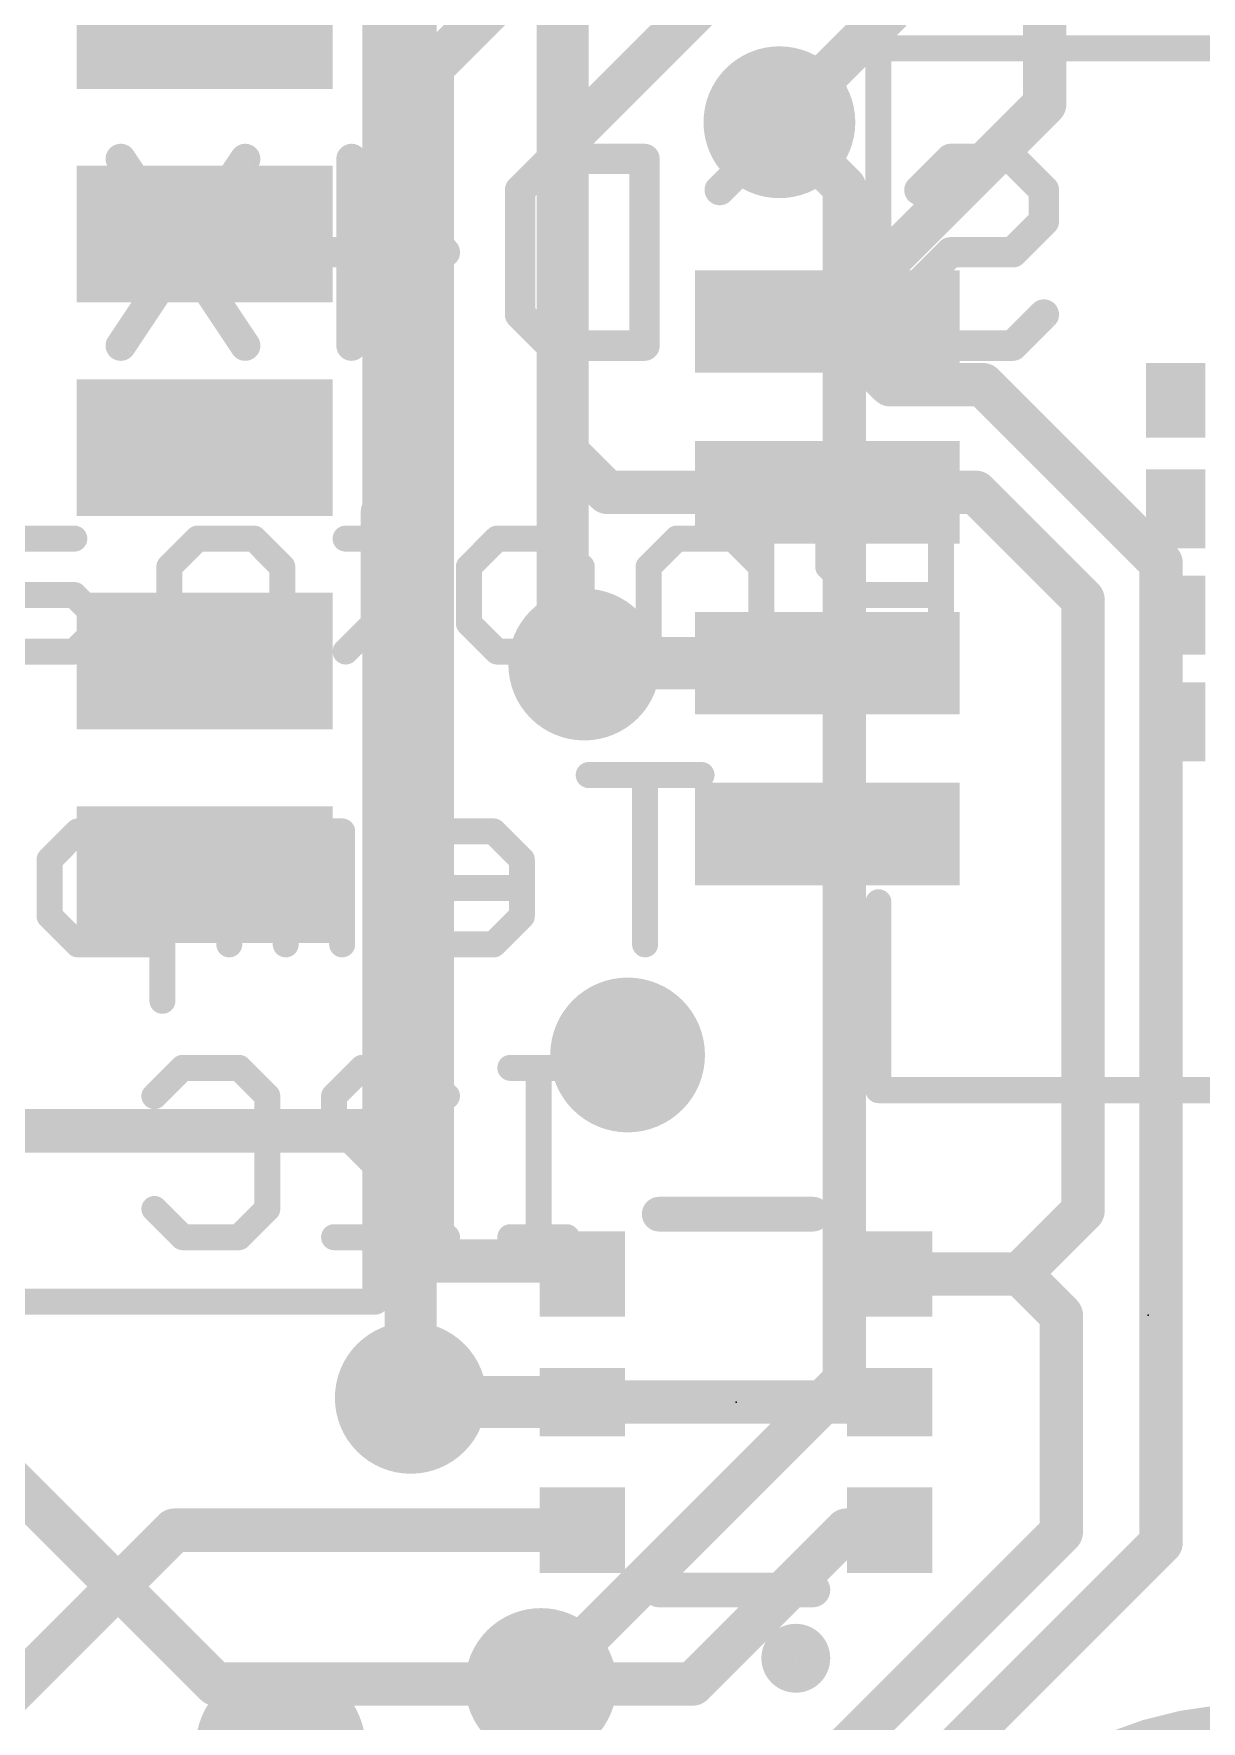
# Model space of a CAD drawing. Extents: x -0.1 to 34.1, y -8.2 to 23.
# Drawn here: x 15.7 to 22.54, y 4.74 to 14.62 of the extents above; entities that cross this region are included whole.
import ezdxf

# ---------------------------------------------------------------- set-up
doc = ezdxf.new("R2010")
doc.units = 0
for name, color, linetype in [('1', 12, 'CONTINUOUS'), ('16', 5, 'CONTINUOUS'), ('18', 110, 'CONTINUOUS'), ('21', 40, 'CONTINUOUS'), ('22', 6, 'CONTINUOUS'), ('23', 40, 'CONTINUOUS'), ('24', 6, 'CONTINUOUS')]:
    doc.layers.add(name, color=color, linetype=linetype)

# ---------------------------------------------------------------- blocks, each defined once
blk = doc.blocks.new('RECT')
blk.add_solid([(-0.5, -0.5), (0.5, -0.5), (-0.5, 0.5), (0.5, 0.5)])
blk = doc.blocks.new('PIE')
at = {"const_width": 0.5}
blk.add_lwpolyline([(0, -0.25, 1), (0, 0.25, 1), (0, -0.25)], format="xyb", dxfattribs=at)
blk = doc.blocks.new('ROUNDV')
at = {"const_width": 0.5}
blk.add_lwpolyline([(0, -0.25, 1), (0, 0.25, 1), (0, -0.25)], format="xyb", dxfattribs=at)

msp = doc.modelspace()

# ---------------------------------------------------------------- linework, layer by layer
at = {"layer": '1'}
for points, const_width in [([(19.02, 15.406), (18.034, 14.42)], 0.254), ([(21.62, 15.406), (21.62, 14.204)], 0.254), ([(19.92, 15.094), (18.796, 13.97)], 0.254), ([(20.066, 14.097), (20.72, 14.751)], 0.254), ([(18.034, 14.42), (18.034, 8.192)], 0.254), ([(21.62, 14.204), (20.346, 12.93)], 0.254), ([(18.796, 13.97), (18.796, 12.192)], 0.254), ([(20.346, 12.93), (20.7158, 12.5602)], 0.254), ([(20.7158, 12.5602), (21.2578, 12.5602)], 0.254), ([(21.2578, 12.5602), (22.3012, 11.5168)], 0.254), ([(18.796, 12.192), (19.058, 11.93)], 0.254), ([(19.058, 11.93), (20.346, 11.93)], 0.254), ([(20.346, 11.93), (21.217, 11.93)], 0.254), ([(21.217, 11.93), (21.844, 11.303)], 0.254), ([(22.3012, 11.5168), (22.3012, 5.7796)], 0.254), ([(21.844, 11.303), (21.844, 7.723)], 0.254), ([(18.931, 10.93), (18.923, 10.922)], 0.3048), ([(20.346, 10.93), (18.931, 10.93)], 0.3048), ([(15.367, 8.192), (18.034, 8.192)], 0.254), ([(18.034, 8.192), (18.034, 7.43)], 0.254), ([(21.844, 7.723), (21.475, 7.354)], 0.254), ([(18.034, 7.43), (18.836, 7.43)], 0.254), ([(18.836, 7.43), (18.912, 7.354)], 0.254), ([(20.712, 7.354), (21.475, 7.354)], 0.254), ([(21.475, 7.354), (21.717, 7.112)], 0.254), ([(21.717, 7.112), (21.717, 5.842)], 0.254), ([(17.907, 6.6287), (17.9317, 6.604)], 0.3048), ([(17.9317, 6.604), (18.912, 6.604)], 0.3048), ([(18.912, 6.604), (20.712, 6.604)], 0.254), ([(15.24, 4.572), (16.522, 5.854)], 0.254), ([(18.912, 5.854), (16.522, 5.854)], 0.254), ([(21.717, 5.842), (18.415, 2.54)], 0.254), ([(20.458, 5.854), (19.557, 4.953)], 0.254), ([(20.712, 5.854), (20.458, 5.854)], 0.254), ([(22.3012, 5.7796), (19.5834, 3.0618)], 0.254), ([(19.557, 4.953), (18.669, 4.953)], 0.254)]:
    msp.add_lwpolyline(points, dxfattribs=dict(at, const_width=const_width))
for points, const_width in [([(18.0975, 14.42, 1), (17.9705, 14.42)], 0.127), ([(17.9891, 14.4649, 1), (18.0789, 14.3751)], 0.127), ([(21.6649, 14.1591, 1), (21.5751, 14.2489)], 0.127), ([(21.5565, 14.204, 1), (21.6835, 14.204)], 0.127), ([(20.0211, 14.1419, 1), (20.1109, 14.0521)], 0.127), ([(18.8595, 13.97, 1), (18.7325, 13.97)], 0.127), ([(18.7511, 14.0149, 1), (18.8409, 13.9251)], 0.127), ([(20.3909, 12.9749, 1), (20.3011, 12.8851)], 0.127), ([(20.3011, 12.9749, 1), (20.3909, 12.8851)], 0.127), ([(20.7158, 12.6237, 1), (20.7158, 12.4967)], 0.127), ([(20.6709, 12.5153, 1), (20.7607, 12.6051)], 0.127), ([(21.3027, 12.6051, 1), (21.2129, 12.5153)], 0.127), ([(21.2578, 12.4967, 1), (21.2578, 12.6237)], 0.127), ([(18.8409, 12.2369, 1), (18.7511, 12.1471)], 0.127), ([(18.7325, 12.192, 1), (18.8595, 12.192)], 0.127), ([(19.058, 11.9935, 1), (19.058, 11.8665)], 0.127), ([(20.346, 11.9935, 1), (20.346, 11.8665)], 0.127), ([(20.346, 11.8665, 1), (20.346, 11.9935)], 0.127), ([(21.2619, 11.9749, 1), (21.1721, 11.8851)], 0.127), ([(21.217, 11.8665, 1), (21.217, 11.9935)], 0.127), ([(19.0131, 11.8851, 1), (19.1029, 11.9749)], 0.127), ([(22.3647, 11.5168, 1), (22.2377, 11.5168)], 0.127), ([(22.2563, 11.4719, 1), (22.3461, 11.5617)], 0.127), ([(21.9075, 11.303, 1), (21.7805, 11.303)], 0.127), ([(21.7991, 11.2581, 1), (21.8889, 11.3479)], 0.127), ([(18.931, 11.0062, 1), (18.931, 10.8538)], 0.1524), ([(18.9849, 10.8761, 1), (18.8771, 10.9839)], 0.1524), ([(20.346, 10.8538, 1), (20.346, 11.0062)], 0.1524), ([(18.8691, 10.9759, 1), (18.9769, 10.8681)], 0.1524), ([(18.0975, 8.192, 1), (17.9705, 8.192)], 0.127), ([(18.034, 8.1285, 1), (18.034, 8.2555)], 0.127), ([(17.9705, 8.192, 1), (18.0975, 8.192)], 0.127), ([(21.8889, 7.6781, 1), (21.7991, 7.7679)], 0.127), ([(21.7805, 7.723, 1), (21.9075, 7.723)], 0.127), ([(18.034, 7.4935, 1), (18.034, 7.3665)], 0.127), ([(18.8809, 7.4749, 1), (18.7911, 7.3851)], 0.127), ([(18.836, 7.3665, 1), (18.836, 7.4935)], 0.127), ([(17.9705, 7.43, 1), (18.0975, 7.43)], 0.127), ([(18.8671, 7.3091, 1), (18.9569, 7.3989)], 0.127), ([(20.712, 7.4175, 1), (20.712, 7.2905)], 0.127), ([(21.5199, 7.3989, 1), (21.4301, 7.3091)], 0.127), ([(21.4301, 7.3989, 1), (21.5199, 7.3091)], 0.127), ([(21.475, 7.2905, 1), (21.475, 7.4175)], 0.127), ([(21.7805, 7.112, 1), (21.6535, 7.112)], 0.127), ([(21.6721, 7.0671, 1), (21.7619, 7.1569)], 0.127), ([(17.9609, 6.6826, 1), (17.8531, 6.5748)], 0.1524), ([(17.9317, 6.6802, 1), (17.9317, 6.5278)], 0.1524), ([(17.8778, 6.5501, 1), (17.9856, 6.6579)], 0.1524), ([(18.912, 6.6675, 1), (18.912, 6.5405)], 0.127), ([(18.912, 6.5278, 1), (18.912, 6.6802)], 0.1524), ([(20.712, 6.5405, 1), (20.712, 6.6675)], 0.127), ([(16.522, 5.9175, 1), (16.522, 5.7905)], 0.127), ([(16.5669, 5.8091, 1), (16.4771, 5.8989)], 0.127), ([(18.912, 5.7905, 1), (18.912, 5.9175)], 0.127), ([(20.458, 5.9175, 1), (20.458, 5.7905)], 0.127), ([(20.5029, 5.8091, 1), (20.4131, 5.8989)], 0.127), ([(20.712, 5.7905, 1), (20.712, 5.9175)], 0.127), ([(21.7619, 5.7971, 1), (21.6721, 5.8869)], 0.127), ([(21.6535, 5.842, 1), (21.7805, 5.842)], 0.127), ([(22.2377, 5.7796, 1), (22.3647, 5.7796)], 0.127), ([(22.3461, 5.7347, 1), (22.2563, 5.8245)], 0.127), ([(18.669, 5.0165, 1), (18.669, 4.8895)], 0.127), ([(19.5121, 4.9979, 1), (19.6019, 4.9081)], 0.127), ([(19.557, 4.8895, 1), (19.557, 5.0165)], 0.127)]:
    msp.add_lwpolyline(points, format="xyb", dxfattribs=dict(at, const_width=const_width))
at = {"layer": '16'}
for points, const_width in [([(17.907, 16.383), (17.907, 6.6287)], 0.3048), ([(18.796, 15.24), (18.796, 11.049)], 0.3048), ([(20.066, 14.097), (20.447, 13.716)], 0.254), ([(20.447, 13.716), (20.447, 6.731)], 0.254), ([(18.796, 11.049), (18.923, 10.922)], 0.3048), ([(16.764, 4.953), (14.986, 6.731)], 0.254), ([(20.447, 6.731), (18.669, 4.953)], 0.254), ([(18.669, 4.953), (16.764, 4.953)], 0.254)]:
    msp.add_lwpolyline(points, dxfattribs=dict(at, const_width=const_width))
for points, const_width in [([(20.1109, 14.1419, 1), (20.0211, 14.0521)], 0.127), ([(20.5105, 13.716, 1), (20.3835, 13.716)], 0.127), ([(20.4021, 13.6711, 1), (20.4919, 13.7609)], 0.127), ([(18.8499, 11.1029, 1), (18.7421, 10.9951)], 0.1524), ([(18.7198, 11.049, 1), (18.8722, 11.049)], 0.1524), ([(18.8691, 10.8681, 1), (18.9769, 10.9759)], 0.1524), ([(20.4919, 6.6861, 1), (20.4021, 6.7759)], 0.127), ([(20.3835, 6.731, 1), (20.5105, 6.731)], 0.127), ([(17.8308, 6.6287, 1), (17.9832, 6.6287)], 0.1524), ([(16.764, 5.0165, 1), (16.764, 4.8895)], 0.127), ([(16.7191, 4.9081, 1), (16.8089, 4.9979)], 0.127), ([(18.6241, 4.9979, 1), (18.7139, 4.9081)], 0.127), ([(18.669, 4.8895, 1), (18.669, 5.0165)], 0.127)]:
    msp.add_lwpolyline(points, format="xyb", dxfattribs=dict(at, const_width=const_width))
at = {"layer": '21'}
for points, const_width in [([(17.7, 17.192), (17.7, 7.192)], 0.1524), ([(20.646, 13.33), (20.646, 14.53)], 0.1524), ([(20.646, 14.53), (23.246, 14.53)], 0.1524), ([(20.646, 8.43), (20.646, 9.53)], 0.1524), ([(23.246, 8.43), (20.646, 8.43)], 0.1524), ([(19.362, 7.704), (20.262, 7.704)], 0.2032), ([(17.7, 7.192), (7.7, 7.192)], 0.1524), ([(19.362, 5.504), (20.262, 5.504)], 0.2032)]:
    msp.add_lwpolyline(points, dxfattribs=dict(at, const_width=const_width))
for points, const_width in [([(20.6841, 14.53, 1), (20.6079, 14.53)], 0.0762), ([(20.646, 14.5681, 1), (20.646, 14.4919)], 0.0762), ([(20.6079, 13.33, 1), (20.6841, 13.33)], 0.0762), ([(20.6841, 9.53, 1), (20.6079, 9.53)], 0.0762), ([(20.646, 8.4681, 1), (20.646, 8.3919)], 0.0762), ([(20.6079, 8.43, 1), (20.6841, 8.43)], 0.0762), ([(19.362, 7.7548, 1), (19.362, 7.6532)], 0.1016), ([(20.262, 7.6532, 1), (20.262, 7.7548)], 0.1016), ([(17.6619, 7.192, 1), (17.7381, 7.192)], 0.0762), ([(17.7, 7.1539, 1), (17.7, 7.2301)], 0.0762), ([(19.362, 5.5548, 1), (19.362, 5.4532)], 0.1016), ([(20.262, 5.4532, 1), (20.262, 5.5548)], 0.1016), ([(20.162, 5.004, 1), (20.162, 5.204, 1), (20.162, 5.004)], 0.2032), ([(22.86, 0.34, 1), (22.86, 4.74, 1), (22.86, 0.34)], 0.2)]:
    msp.add_lwpolyline(points, format="xyb", dxfattribs=dict(at, const_width=const_width))
at = {"layer": '22'}
for points, const_width in [([(16.2455, 13.9067, 1), (16.1715, 13.8574)], 0.0889), ([(16.9742, 13.8574, 1), (16.9003, 13.9067)], 0.0889), ([(17.6045, 13.882, 1), (17.5156, 13.882)], 0.0889), ([(17.5915, 13.9135, 1), (17.5287, 13.8506)], 0.0889), ([(18.7295, 13.9265, 1), (18.7295, 13.8376)], 0.0889), ([(18.7609, 13.8506, 1), (18.6981, 13.9135)], 0.0889), ([(19.3205, 13.882, 1), (19.2316, 13.882)], 0.0889), ([(19.2761, 13.8376, 1), (19.2761, 13.9265)], 0.0889), ([(19.8989, 13.9265, 1), (19.8989, 13.8376)], 0.0889), ([(19.9303, 13.8506, 1), (19.8675, 13.9135)], 0.0889), ([(20.2947, 13.9135, 1), (20.2318, 13.8506)], 0.0889), ([(20.2633, 13.8376, 1), (20.2633, 13.9265)], 0.0889), ([(21.0683, 13.9265, 1), (21.0683, 13.8376)], 0.0889), ([(21.0997, 13.8506, 1), (21.0368, 13.9135)], 0.0889), ([(21.4641, 13.9135, 1), (21.4012, 13.8506)], 0.0889), ([(21.4327, 13.8376, 1), (21.4327, 13.9265)], 0.0889), ([(18.5917, 13.6998, 1), (18.5028, 13.6998)], 0.0889), ([(18.5159, 13.7313, 1), (18.5787, 13.6684)], 0.0889), ([(19.6853, 13.7313, 1), (19.7481, 13.6684)], 0.0889), ([(20.4899, 13.6998, 1), (20.401, 13.6998)], 0.0889), ([(20.414, 13.6684, 1), (20.4769, 13.7313)], 0.0889), ([(20.8547, 13.7313, 1), (20.9175, 13.6684)], 0.0889), ([(21.6593, 13.6998, 1), (21.5704, 13.6998)], 0.0889), ([(21.5834, 13.6684, 1), (21.6463, 13.7313)], 0.0889), ([(21.5704, 13.5177, 1), (21.6593, 13.5177)], 0.0889), ([(21.6463, 13.4862, 1), (21.5834, 13.5491)], 0.0889), ([(17.3779, 13.3799, 1), (17.3779, 13.291)], 0.0889), ([(18.0752, 13.304, 1), (18.1381, 13.3669)], 0.0889), ([(18.1067, 13.291, 1), (18.1067, 13.3799)], 0.0889), ([(21.0683, 13.3799, 1), (21.0683, 13.291)], 0.0889), ([(21.0997, 13.304, 1), (21.0368, 13.3669)], 0.0889), ([(21.4012, 13.3669, 1), (21.4641, 13.304)], 0.0889), ([(21.4327, 13.291, 1), (21.4327, 13.3799)], 0.0889), ([(20.9305, 13.1533, 1), (20.8416, 13.1533)], 0.0889), ([(20.8547, 13.1847, 1), (20.9175, 13.1218)], 0.0889), ([(18.5787, 13.0025, 1), (18.5159, 12.9397)], 0.0889), ([(19.7481, 13.0025, 1), (19.6853, 12.9397)], 0.0889), ([(20.4769, 12.9397, 1), (20.414, 13.0025)], 0.0889), ([(20.9175, 13.0025, 1), (20.8547, 12.9397)], 0.0889), ([(21.6463, 12.9397, 1), (21.5834, 13.0025)], 0.0889), ([(18.5028, 12.9711, 1), (18.5917, 12.9711)], 0.0889), ([(20.401, 12.9711, 1), (20.4899, 12.9711)], 0.0889), ([(20.8416, 12.9711, 1), (20.9305, 12.9711)], 0.0889), ([(16.1715, 12.8136, 1), (16.2455, 12.7642)], 0.0889), ([(16.9003, 12.7642, 1), (16.9742, 12.8136)], 0.0889), ([(18.7295, 12.8333, 1), (18.7295, 12.7445)], 0.0889), ([(18.6981, 12.7575, 1), (18.7609, 12.8203)], 0.0889), ([(19.2761, 12.7445, 1), (19.2761, 12.8333)], 0.0889), ([(19.8989, 12.8333, 1), (19.8989, 12.7445)], 0.0889), ([(19.8675, 12.7575, 1), (19.9303, 12.8203)], 0.0889), ([(20.2318, 12.8203, 1), (20.2947, 12.7575)], 0.0889), ([(20.2633, 12.7445, 1), (20.2633, 12.8333)], 0.0889), ([(21.0683, 12.8333, 1), (21.0683, 12.7445)], 0.0889), ([(21.0368, 12.7575, 1), (21.0997, 12.8203)], 0.0889), ([(21.4012, 12.8203, 1), (21.4641, 12.7575)], 0.0889), ([(21.4327, 12.7445, 1), (21.4327, 12.8333)], 0.0889), ([(17.5156, 12.7889, 1), (17.6045, 12.7889)], 0.0889), ([(19.2316, 12.7889, 1), (19.3205, 12.7889)], 0.0889), ([(19.9989, 11.9896, 1), (19.9227, 11.9896)], 0.0762), ([(20.5176, 12.0277, 1), (20.5176, 11.9515)], 0.0762), ([(20.5445, 11.9627, 1), (20.4906, 12.0166)], 0.0762), ([(21.0514, 11.9896, 1), (20.9752, 11.9896)], 0.0762), ([(21.0133, 11.9515, 1), (21.0133, 12.0277)], 0.0762), ([(17.7288, 11.8244, 1), (17.6526, 11.8244)], 0.0762), ([(20.3904, 11.8244, 1), (20.3142, 11.8244)], 0.0762), ([(20.3254, 11.8513, 1), (20.3793, 11.7975)], 0.0762), ([(15.9366, 11.6211, 1), (15.9366, 11.6973)], 0.0762), ([(16.6586, 11.6973, 1), (16.6586, 11.6211)], 0.0762), ([(16.6855, 11.6322, 1), (16.6316, 11.6861)], 0.0762), ([(17.016, 11.6861, 1), (16.9621, 11.6322)], 0.0762), ([(16.989, 11.6211, 1), (16.989, 11.6973)], 0.0762), ([(17.5254, 11.6973, 1), (17.5254, 11.6211)], 0.0762), ([(17.8559, 11.6211, 1), (17.8559, 11.6973)], 0.0762), ([(18.4127, 11.6973, 1), (18.4127, 11.6211)], 0.0762), ([(18.4396, 11.6322, 1), (18.3857, 11.6861)], 0.0762), ([(18.7701, 11.6861, 1), (18.7162, 11.6322)], 0.0762), ([(18.7431, 11.6211, 1), (18.7431, 11.6973)], 0.0762), ([(19.4651, 11.6973, 1), (19.4651, 11.6211)], 0.0762), ([(19.4921, 11.6322, 1), (19.4382, 11.6861)], 0.0762), ([(19.8225, 11.6861, 1), (19.7687, 11.6322)], 0.0762), ([(19.7956, 11.6211, 1), (19.7956, 11.6973)], 0.0762), ([(16.5314, 11.4939, 1), (16.4552, 11.4939)], 0.0762), ([(17.1924, 11.4939, 1), (17.1162, 11.4939)], 0.0762), ([(18.2855, 11.4939, 1), (18.2093, 11.4939)], 0.0762), ([(18.9465, 11.4939, 1), (18.8703, 11.4939)], 0.0762), ([(19.338, 11.4939, 1), (19.2618, 11.4939)], 0.0762), ([(20.3793, 11.5209, 1), (20.3254, 11.467)], 0.0762), ([(16.4664, 11.5209, 1), (16.5203, 11.467)], 0.0762), ([(17.1273, 11.467, 1), (17.1812, 11.5209)], 0.0762), ([(18.2205, 11.5209, 1), (18.2744, 11.467)], 0.0762), ([(18.8814, 11.467, 1), (18.9353, 11.5209)], 0.0762), ([(19.2729, 11.5209, 1), (19.3268, 11.467)], 0.0762), ([(19.9339, 11.467, 1), (19.9878, 11.5209)], 0.0762), ([(20.3142, 11.4939, 1), (20.3904, 11.4939)], 0.0762), ([(15.9635, 11.3556, 1), (15.9096, 11.3017)], 0.0762), ([(15.9366, 11.2906, 1), (15.9366, 11.3668)], 0.0762), ([(20.5176, 11.3668, 1), (20.5176, 11.2906)], 0.0762), ([(20.4906, 11.3017, 1), (20.5445, 11.3556)], 0.0762), ([(21.0133, 11.2906, 1), (21.0133, 11.3668)], 0.0762), ([(16.1288, 11.1365, 1), (16.0749, 11.1904)], 0.0762), ([(16.0749, 11.1365, 1), (16.1288, 11.1904)], 0.0762), ([(16.5203, 11.1904, 1), (16.4664, 11.1365)], 0.0762), ([(16.4552, 11.1634, 1), (16.5314, 11.1634)], 0.0762), ([(17.1162, 11.1634, 1), (17.1924, 11.1634)], 0.0762), ([(17.1812, 11.1365, 1), (17.1273, 11.1904)], 0.0762), ([(17.6526, 11.1634, 1), (17.7288, 11.1634)], 0.0762), ([(17.7176, 11.1365, 1), (17.6637, 11.1904)], 0.0762), ([(18.2744, 11.1904, 1), (18.2205, 11.1365)], 0.0762), ([(18.2093, 11.1634, 1), (18.2855, 11.1634)], 0.0762), ([(18.8703, 11.1634, 1), (18.9465, 11.1634)], 0.0762), ([(18.9353, 11.1365, 1), (18.8814, 11.1904)], 0.0762), ([(15.9366, 10.9601, 1), (15.9366, 11.0363)], 0.0762), ([(16.6586, 11.0363, 1), (16.6586, 10.9601)], 0.0762), ([(16.989, 10.9601, 1), (16.989, 11.0363)], 0.0762), ([(18.4127, 11.0363, 1), (18.4127, 10.9601)], 0.0762), ([(18.7431, 10.9601, 1), (18.7431, 11.0363)], 0.0762), ([(15.9096, 11.0251, 1), (15.9635, 10.9713)], 0.0762), ([(16.6316, 10.9713, 1), (16.6855, 11.0251)], 0.0762), ([(16.9621, 11.0251, 1), (17.016, 10.9713)], 0.0762), ([(17.4985, 11.0251, 1), (17.5524, 10.9713)], 0.0762), ([(18.3857, 10.9713, 1), (18.4396, 11.0251)], 0.0762), ([(18.7162, 11.0251, 1), (18.7701, 10.9713)], 0.0762), ([(19.2618, 10.9982, 1), (19.338, 10.9982)], 0.0762), ([(19.9227, 10.9982, 1), (19.9989, 10.9982)], 0.0762), ([(20.9752, 10.9982, 1), (21.0514, 10.9982)], 0.0762), ([(18.9491, 10.3132, 1), (18.9491, 10.237)], 0.0762), ([(19.3176, 10.2751, 1), (19.2414, 10.2751)], 0.0762), ([(19.61, 10.237, 1), (19.61, 10.3132)], 0.0762), ([(15.9569, 9.9828, 1), (15.9569, 9.9066)], 0.0762), ([(15.9839, 9.9177, 1), (15.93, 9.9716)], 0.0762), ([(16.4907, 9.9447, 1), (16.4145, 9.9447)], 0.0762), ([(16.4526, 9.9066, 1), (16.4526, 9.9828)], 0.0762), ([(17.0363, 9.9716, 1), (16.9824, 9.9177)], 0.0762), ([(17.0363, 9.9177, 1), (16.9824, 9.9716)], 0.0762), ([(17.3399, 9.9828, 1), (17.3399, 9.9066)], 0.0762), ([(17.3668, 9.9177, 1), (17.3129, 9.9716)], 0.0762), ([(17.5432, 9.9447, 1), (17.467, 9.9447)], 0.0762), ([(17.5051, 9.9066, 1), (17.5051, 9.9828)], 0.0762), ([(18.0618, 9.9828, 1), (18.0618, 9.9066)], 0.0762), ([(18.0888, 9.9177, 1), (18.0349, 9.9716)], 0.0762), ([(18.4193, 9.9716, 1), (18.3654, 9.9177)], 0.0762), ([(18.3923, 9.9066, 1), (18.3923, 9.9828)], 0.0762), ([(15.7647, 9.8064, 1), (15.8186, 9.7525)], 0.0762), ([(15.8298, 9.7794, 1), (15.7536, 9.7794)], 0.0762), ([(16.8822, 9.7794, 1), (16.806, 9.7794)], 0.0762), ([(16.8172, 9.8064, 1), (16.8711, 9.7525)], 0.0762), ([(17.2127, 9.7794, 1), (17.1365, 9.7794)], 0.0762), ([(17.1477, 9.8064, 1), (17.2016, 9.7525)], 0.0762), ([(17.1477, 9.7525, 1), (17.2016, 9.8064)], 0.0762), ([(17.9347, 9.7794, 1), (17.8585, 9.7794)], 0.0762), ([(17.8697, 9.8064, 1), (17.9235, 9.7525)], 0.0762), ([(18.5957, 9.7794, 1), (18.5195, 9.7794)], 0.0762), ([(18.5306, 9.7525, 1), (18.5845, 9.8064)], 0.0762), ([(17.8966, 9.6523, 1), (17.8966, 9.5761)], 0.0762), ([(18.5576, 9.5761, 1), (18.5576, 9.6523)], 0.0762), ([(17.8585, 9.6142, 1), (17.9347, 9.6142)], 0.0762), ([(15.8186, 9.4759, 1), (15.7647, 9.422)], 0.0762), ([(15.7536, 9.4489, 1), (15.8298, 9.4489)], 0.0762), ([(18.5195, 9.4489, 1), (18.5957, 9.4489)], 0.0762), ([(18.5845, 9.422, 1), (18.5306, 9.4759)], 0.0762), ([(15.9569, 9.3218, 1), (15.9569, 9.2456)], 0.0762), ([(15.93, 9.2568, 1), (15.9839, 9.3106)], 0.0762), ([(16.4526, 9.2456, 1), (16.4526, 9.3218)], 0.0762), ([(16.806, 9.2837, 1), (16.8822, 9.2837)], 0.0762), ([(17.1365, 9.2837, 1), (17.2127, 9.2837)], 0.0762), ([(17.467, 9.2837, 1), (17.5432, 9.2837)], 0.0762), ([(18.0618, 9.3218, 1), (18.0618, 9.2456)], 0.0762), ([(18.3654, 9.3106, 1), (18.4193, 9.2568)], 0.0762), ([(18.3923, 9.2456, 1), (18.3923, 9.3218)], 0.0762), ([(19.2414, 9.2837, 1), (19.3176, 9.2837)], 0.0762), ([(16.4145, 8.9532, 1), (16.4907, 8.9532)], 0.0762), ([(16.5709, 8.5987, 1), (16.5709, 8.5225)], 0.0762), ([(16.5978, 8.5337, 1), (16.5439, 8.5876)], 0.0762), ([(16.9283, 8.5876, 1), (16.8744, 8.5337)], 0.0762), ([(16.9013, 8.5225, 1), (16.9013, 8.5987)], 0.0762), ([(17.6233, 8.5987, 1), (17.6233, 8.5225)], 0.0762), ([(17.6503, 8.5337, 1), (17.5964, 8.5876)], 0.0762), ([(17.9807, 8.5876, 1), (17.9269, 8.5337)], 0.0762), ([(17.9538, 8.5225, 1), (17.9538, 8.5987)], 0.0762), ([(18.4902, 8.5987, 1), (18.4902, 8.5225)], 0.0762), ([(18.6935, 8.5606, 1), (18.6173, 8.5606)], 0.0762), ([(18.8207, 8.5225, 1), (18.8207, 8.5987)], 0.0762), ([(16.3787, 8.4223, 1), (16.4326, 8.3685)], 0.0762), ([(17.1047, 8.3954, 1), (17.0285, 8.3954)], 0.0762), ([(17.0396, 8.3685, 1), (17.0935, 8.4223)], 0.0762), ([(17.4962, 8.3954, 1), (17.42, 8.3954)], 0.0762), ([(17.4311, 8.4223, 1), (17.485, 8.3685)], 0.0762), ([(18.0921, 8.3685, 1), (18.146, 8.4223)], 0.0762), ([(17.485, 8.2571, 1), (17.4311, 8.2032)], 0.0762), ([(17.42, 8.2302, 1), (17.4962, 8.2302)], 0.0762), ([(16.4326, 7.7614, 1), (16.3787, 7.7075)], 0.0762), ([(17.0935, 7.7075, 1), (17.0396, 7.7614)], 0.0762), ([(17.0285, 7.7344, 1), (17.1047, 7.7344)], 0.0762), ([(16.5709, 7.6073, 1), (16.5709, 7.5311)], 0.0762), ([(16.5439, 7.5423, 1), (16.5978, 7.5961)], 0.0762), ([(16.8744, 7.5961, 1), (16.9283, 7.5423)], 0.0762), ([(16.9013, 7.5311, 1), (16.9013, 7.6073)], 0.0762), ([(17.4581, 7.6073, 1), (17.4581, 7.5311)], 0.0762), ([(18.0921, 7.5423, 1), (18.146, 7.5961)], 0.0762), ([(18.119, 7.5311, 1), (18.119, 7.6073)], 0.0762), ([(18.4902, 7.6073, 1), (18.4902, 7.5311)], 0.0762), ([(18.8207, 7.5311, 1), (18.8207, 7.6073)], 0.0762), ([(18.6173, 7.5692, 1), (18.6935, 7.5692)], 0.0762)]:
    msp.add_lwpolyline(points, format="xyb", dxfattribs=dict(at, const_width=const_width))
for points, const_width in [([(16.9373, 13.882), (16.2085, 12.7889)], 0.1778), ([(16.2085, 13.882), (16.9373, 12.7889)], 0.1778), ([(17.5601, 12.7889), (17.5601, 13.882)], 0.1778), ([(17.5601, 13.882), (18.1067, 13.3355)], 0.1778), ([(18.5473, 13.6998), (18.7295, 13.882)], 0.1778), ([(18.7295, 13.882), (19.2761, 13.882)], 0.1778), ([(19.2761, 13.882), (19.2761, 12.7889)], 0.1778), ([(19.7167, 13.6998), (19.8989, 13.882)], 0.1778), ([(19.8989, 13.882), (20.2633, 13.882)], 0.1778), ([(20.2633, 13.882), (20.4454, 13.6998)], 0.1778), ([(20.8861, 13.6998), (21.0683, 13.882)], 0.1778), ([(21.0683, 13.882), (21.4327, 13.882)], 0.1778), ([(21.4327, 13.882), (21.6148, 13.6998)], 0.1778), ([(18.5473, 12.9711), (18.5473, 13.6998)], 0.1778), ([(20.4454, 13.6998), (20.4454, 12.9711)], 0.1778), ([(21.6148, 13.6998), (21.6148, 13.5177)], 0.1778), ([(21.6148, 13.5177), (21.4327, 13.3355)], 0.1778), ([(18.1067, 13.3355), (17.3779, 13.3355)], 0.1778), ([(21.0683, 13.3355), (20.8861, 13.1533)], 0.1778), ([(21.4327, 13.3355), (21.0683, 13.3355)], 0.1778), ([(20.8861, 13.1533), (20.8861, 12.9711)], 0.1778), ([(18.7295, 12.7889), (18.5473, 12.9711)], 0.1778), ([(19.8989, 12.7889), (19.7167, 12.9711)], 0.1778), ([(20.4454, 12.9711), (20.2633, 12.7889)], 0.1778), ([(20.8861, 12.9711), (21.0683, 12.7889)], 0.1778), ([(21.4327, 12.7889), (21.6148, 12.9711)], 0.1778), ([(19.2761, 12.7889), (18.7295, 12.7889)], 0.1778), ([(20.2633, 12.7889), (19.8989, 12.7889)], 0.1778), ([(21.0683, 12.7889), (21.4327, 12.7889)], 0.1778), ([(19.9608, 11.9896), (19.9608, 10.9982)], 0.1524), ([(20.5176, 11.9896), (20.3523, 11.8244)], 0.1524), ([(21.0133, 11.9896), (20.5176, 11.9896)], 0.1524), ([(21.0133, 10.9982), (21.0133, 11.9896)], 0.1524), ([(17.6907, 11.8244), (17.6907, 11.1634)], 0.1524), ([(20.3523, 11.8244), (20.3523, 11.4939)], 0.1524), ([(15.9366, 11.6592), (15.6061, 11.6592)], 0.1524), ([(16.4933, 11.4939), (16.6586, 11.6592)], 0.1524), ([(16.6586, 11.6592), (16.989, 11.6592)], 0.1524), ([(16.989, 11.6592), (17.1543, 11.4939)], 0.1524), ([(17.8559, 11.6592), (17.5254, 11.6592)], 0.1524), ([(18.2474, 11.4939), (18.4127, 11.6592)], 0.1524), ([(18.4127, 11.6592), (18.7431, 11.6592)], 0.1524), ([(18.7431, 11.6592), (18.9084, 11.4939)], 0.1524), ([(19.4651, 11.6592), (19.2999, 11.4939)], 0.1524), ([(19.7956, 11.6592), (19.4651, 11.6592)], 0.1524), ([(19.9608, 11.4939), (19.7956, 11.6592)], 0.1524), ([(16.4933, 11.1634), (16.4933, 11.4939)], 0.1524), ([(17.1543, 11.4939), (17.1543, 11.1634)], 0.1524), ([(18.2474, 11.1634), (18.2474, 11.4939)], 0.1524), ([(18.9084, 11.4939), (18.9084, 11.1634)], 0.1524), ([(19.2999, 11.4939), (19.2999, 10.9982)], 0.1524), ([(20.3523, 11.4939), (20.5176, 11.3287)], 0.1524), ([(15.9366, 11.3287), (15.4409, 11.3287)], 0.1524), ([(16.1018, 11.1634), (15.9366, 11.3287)], 0.1524), ([(20.5176, 11.3287), (21.0133, 11.3287)], 0.1524), ([(15.9366, 10.9982), (16.1018, 11.1634)], 0.1524), ([(16.6586, 10.9982), (16.4933, 11.1634)], 0.1524), ([(17.1543, 11.1634), (16.989, 10.9982)], 0.1524), ([(17.6907, 11.1634), (17.5254, 10.9982)], 0.1524), ([(18.4127, 10.9982), (18.2474, 11.1634)], 0.1524), ([(18.9084, 11.1634), (18.7431, 10.9982)], 0.1524), ([(15.4409, 10.9982), (15.9366, 10.9982)], 0.1524), ([(16.989, 10.9982), (16.6586, 10.9982)], 0.1524), ([(18.7431, 10.9982), (18.4127, 10.9982)], 0.1524), ([(19.61, 10.2751), (18.9491, 10.2751)], 0.1524), ([(19.2795, 9.2837), (19.2795, 10.2751)], 0.1524), ([(15.9569, 9.9447), (15.7917, 9.7794)], 0.1524), ([(16.4526, 9.9447), (15.9569, 9.9447)], 0.1524), ([(16.4526, 8.9532), (16.4526, 9.9447)], 0.1524), ([(17.0094, 9.9447), (16.8441, 9.7794)], 0.1524), ([(17.1746, 9.7794), (17.0094, 9.9447)], 0.1524), ([(17.3399, 9.9447), (17.1746, 9.7794)], 0.1524), ([(17.5051, 9.9447), (17.3399, 9.9447)], 0.1524), ([(17.5051, 9.2837), (17.5051, 9.9447)], 0.1524), ([(18.0618, 9.9447), (17.8966, 9.7794)], 0.1524), ([(18.3923, 9.9447), (18.0618, 9.9447)], 0.1524), ([(18.5576, 9.7794), (18.3923, 9.9447)], 0.1524), ([(15.7917, 9.7794), (15.7917, 9.4489)], 0.1524), ([(16.8441, 9.7794), (16.8441, 9.2837)], 0.1524), ([(17.1746, 9.7794), (17.1746, 9.2837)], 0.1524), ([(17.8966, 9.7794), (17.8966, 9.6142)], 0.1524), ([(18.5576, 9.4489), (18.5576, 9.7794)], 0.1524), ([(17.8966, 9.6142), (18.5576, 9.6142)], 0.1524), ([(15.7917, 9.4489), (15.9569, 9.2837)], 0.1524), ([(18.3923, 9.2837), (18.5576, 9.4489)], 0.1524), ([(15.9569, 9.2837), (16.4526, 9.2837)], 0.1524), ([(18.0618, 9.2837), (18.3923, 9.2837)], 0.1524), ([(16.4056, 8.3954), (16.5709, 8.5606)], 0.1524), ([(16.5709, 8.5606), (16.9013, 8.5606)], 0.1524), ([(16.9013, 8.5606), (17.0666, 8.3954)], 0.1524), ([(17.4581, 8.3954), (17.6233, 8.5606)], 0.1524), ([(17.6233, 8.5606), (17.9538, 8.5606)], 0.1524), ([(17.9538, 8.5606), (18.119, 8.3954)], 0.1524), ([(18.8207, 8.5606), (18.4902, 8.5606)], 0.1524), ([(18.6554, 7.5692), (18.6554, 8.5606)], 0.1524), ([(17.0666, 8.3954), (17.0666, 7.7344)], 0.1524), ([(17.4581, 8.2302), (17.4581, 8.3954)], 0.1524), ([(18.119, 7.5692), (17.4581, 8.2302)], 0.1524), ([(16.5709, 7.5692), (16.4056, 7.7344)], 0.1524), ([(17.0666, 7.7344), (16.9013, 7.5692)], 0.1524), ([(16.9013, 7.5692), (16.5709, 7.5692)], 0.1524), ([(17.4581, 7.5692), (18.119, 7.5692)], 0.1524), ([(18.8207, 7.5692), (18.4902, 7.5692)], 0.1524)]:
    msp.add_lwpolyline(points, dxfattribs=dict(at, const_width=const_width))
at = {"layer": '23'}
msp.add_point((19.812, 6.604), dxfattribs=at)
at = {"layer": '24'}
msp.add_point((22.225, 7.112), dxfattribs=at)

# ---------------------------------------------------------------- block references
at = {"layer": '1'}
for p, xscale, yscale, rotation in [((16.7, 14.692), 0.8, 1.5, 90), ((16.7, 13.442), 0.8, 1.5, 90), ((20.346, 12.93), 1.55, 0.6, 180), ((16.7, 12.192), 0.8, 1.5, 90), ((20.346, 11.93), 1.55, 0.6, 180), ((16.7, 10.942), 0.8, 1.5, 90), ((20.346, 10.93), 1.55, 0.6, 180), ((20.346, 9.93), 1.55, 0.6, 180), ((16.7, 9.692), 0.8, 1.5, 90), ((18.912, 7.354), 0.5, 0.5, 90), ((20.712, 7.354), 0.5, 0.5, 90), ((18.912, 6.604), 0.4, 0.5, 90), ((20.712, 6.604), 0.4, 0.5, 90), ((18.912, 5.854), 0.5, 0.5, 90), ((20.712, 5.854), 0.5, 0.5, 90)]:
    msp.add_blockref('RECT', p, dxfattribs=dict(at, xscale=xscale, yscale=yscale, rotation=rotation))
msp.add_blockref('PIE', (17.145, 4.572), dxfattribs=at)
at = {"layer": '18'}
for p, xscale, yscale in [((20.066, 14.097), 0.889, 0.889), ((20.066, 14.097), 0.889, 0.889), ((18.923, 10.922), 0.889, 0.889), ((18.923, 10.922), 0.889, 0.889), ((19.177, 8.636), 0.9064, 0.9064), ((19.177, 8.636), 0.9064, 0.9064), ((17.907, 6.6287), 0.889, 0.889), ((17.907, 6.6287), 0.889, 0.889), ((18.669, 4.953), 0.889, 0.889), ((18.669, 4.953), 0.889, 0.889)]:
    msp.add_blockref('ROUNDV', p, dxfattribs=dict(at, xscale=xscale, yscale=yscale))
at = {"layer": '22', "rotation": 90}
for p, xscale, yscale in [((22.225, 12.4689), 0.4369, 0.0229), ((22.248, 12.4689), 0.4369, 0.0231), ((22.2711, 12.4689), 0.4369, 0.0231), ((22.2942, 12.4689), 0.4369, 0.0231), ((22.3173, 12.4689), 0.4369, 0.0231), ((22.3404, 12.4689), 0.4369, 0.0231), ((22.3636, 12.4689), 0.4369, 0.0231), ((22.3867, 12.4689), 0.4369, 0.0231), ((22.4098, 12.4689), 0.4369, 0.0231), ((22.4329, 12.4689), 0.4369, 0.0231), ((22.456, 12.4689), 0.4369, 0.0231), ((22.479, 12.4689), 0.4369, 0.0229), ((22.502, 12.4689), 0.4369, 0.0231), ((22.5251, 12.4689), 0.4369, 0.0231), ((22.5482, 12.4689), 0.4369, 0.0231), ((22.225, 11.8339), 0.4623, 0.0229), ((22.248, 11.8339), 0.4623, 0.0231), ((22.2711, 11.8339), 0.4623, 0.0231), ((22.2942, 11.8339), 0.4623, 0.0231), ((22.3173, 11.8339), 0.4623, 0.0231), ((22.3404, 11.8339), 0.4623, 0.0231), ((22.3636, 11.8339), 0.4623, 0.0231), ((22.3867, 11.8339), 0.4623, 0.0231), ((22.4098, 11.8339), 0.4623, 0.0231), ((22.4329, 11.8339), 0.4623, 0.0231), ((22.456, 11.8339), 0.4623, 0.0231), ((22.479, 11.8339), 0.4623, 0.0229), ((22.502, 11.8339), 0.4623, 0.0231), ((22.5251, 11.8339), 0.4623, 0.0231), ((22.5482, 11.8339), 0.4623, 0.0231), ((22.225, 11.2116), 0.4623, 0.0229), ((22.248, 11.2116), 0.4623, 0.0231), ((22.2711, 11.2116), 0.4623, 0.0231), ((22.2942, 11.2116), 0.4623, 0.0231), ((22.3173, 11.2116), 0.4623, 0.0231), ((22.3404, 11.2116), 0.4623, 0.0231), ((22.3636, 11.2116), 0.4623, 0.0231), ((22.3867, 11.2116), 0.4623, 0.0231), ((22.4098, 11.2116), 0.4623, 0.0231), ((22.4329, 11.2116), 0.4623, 0.0231), ((22.456, 11.2116), 0.4623, 0.0231), ((22.479, 11.2116), 0.4623, 0.0229), ((22.502, 11.2116), 0.4623, 0.0231), ((22.5251, 11.2116), 0.4623, 0.0231), ((22.5482, 11.2116), 0.4623, 0.0231), ((22.225, 10.5867), 0.4623, 0.0229), ((22.248, 10.5867), 0.4623, 0.0231), ((22.2711, 10.5867), 0.4623, 0.0231), ((22.2942, 10.5867), 0.4623, 0.0231), ((22.3173, 10.5867), 0.4623, 0.0231), ((22.3404, 10.5867), 0.4623, 0.0231), ((22.3636, 10.5867), 0.4623, 0.0231), ((22.3867, 10.5867), 0.4623, 0.0231), ((22.4098, 10.5867), 0.4623, 0.0231), ((22.4329, 10.5867), 0.4623, 0.0231), ((22.456, 10.5867), 0.4623, 0.0231), ((22.479, 10.5867), 0.4623, 0.0229), ((22.502, 10.5867), 0.4623, 0.0231), ((22.5251, 10.5867), 0.4623, 0.0231), ((22.5482, 10.5867), 0.4623, 0.0231)]:
    msp.add_blockref('RECT', p, dxfattribs=dict(at, xscale=xscale, yscale=yscale))

doc.saveas('drawing.dxf')
